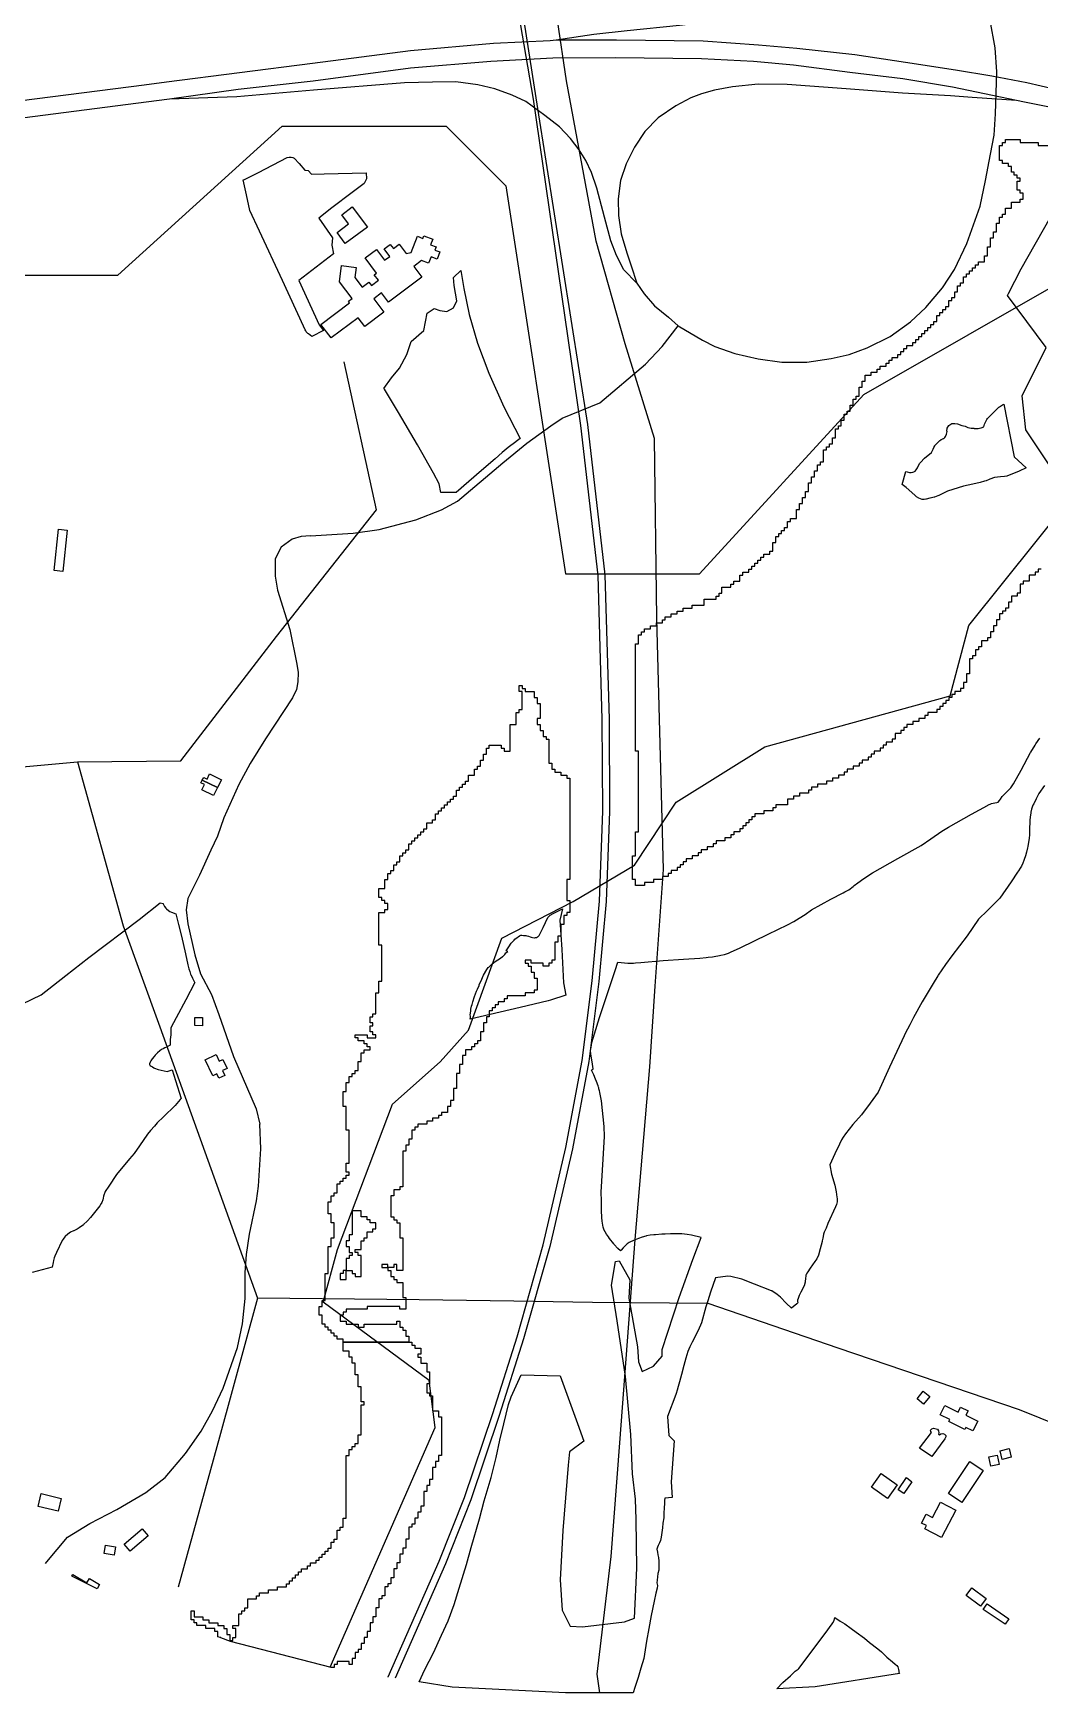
# Model space of a CAD drawing. Header units: metres. Extents: x 553506 to 563855, y 142925 to 150243.
# Drawn here: x 559018 to 559693, y 143765 to 144877 of the extents above; entities that cross this region are included whole.
import ezdxf

# ---------------------------------------------------------------- set-up
doc = ezdxf.new("R2010")
doc.units = ezdxf.units.M
for name, color, linetype in [('C-ANCIENT_WOODLAND', 94, 'Continuous'), ('C-BUILDINGS', 8, 'Continuous'), ('C-FLOOD_ZONE_3', 150, 'Continuous'), ('C-POWER_LINES', 6, 'Continuous'), ('C-RAILWAYS', 250, 'Continuous'), ('C-ROADS', 33, 'Continuous'), ('C-WATERWAYS', 5, 'Continuous'), ('E-132KV-UGC-ALT', 8, 'Continuous')]:
    doc.layers.add(name, color=color, linetype=linetype)

msp = doc.modelspace()

# ---------------------------------------------------------------- linework, layer by layer
at = {"layer": 'C-ANCIENT_WOODLAND'}
for points in [[(559219.5851, 144729.4062), (559196.197, 144711.5527), (559209.8175, 144681.7529), (559212.8833, 144678.0565), (559204.9721, 144674.051), (559202.702, 144675.7146), (559202.3063, 144676.0145), (559201.3086, 144677.0142), (559201.0035, 144677.714), (559200.6078, 144678.5138), (559199.3051, 144680.9231), (559185.3049, 144711.5144), (559170.0021, 144744.6149), (559163.505, 144758.4209), (559161.2046, 144768.818), (559159.0362, 144778.8651), (559159.803, 144779.115), (559169.3013, 144783.9136), (559188.4051, 144793.9208), (559189.9057, 144794.2207), (559191.1012, 144794.2207), (559192.2061, 144793.8208), (559193.1048, 144793.4209), (559196.4028, 144789.822), (559200.3027, 144785.4232), (559202.6031, 144785.1233), (559204.7056, 144782.814), (559213.3546, 144783.0039), (559222.6056, 144783.2138), (559241.4825, 144783.5517), (559241.7235, 144779.5747), (559240.1167, 144776.5396), (559232.0826, 144770.4694), (559218.3354, 144760.1143), (559209.7657, 144753.33), (559218.871, 144740.1183), (559218.3354, 144735.1194), (559219.5851, 144729.4062)], [(559341.6973, 144603.3453), (559336.6925, 144599.5464), (559332.5947, 144596.2474), (559327.895, 144592.0486), (559318.7925, 144584.0508), (559301.8736, 144569.3351), (559291.5178, 144569.465), (559290.4047, 144575.3133), (559286.5048, 144582.4213), (559275.9017, 144601.3159), (559263.0064, 144623.0197), (559253.607, 144638.7152), (559253.1916, 144639.0977), (559258.3273, 144646.2087), (559263.6834, 144652.8145), (559268.6824, 144661.9198), (559271.5591, 144670.5501), (559280.0827, 144678.016), (559282.3112, 144689.6729), (559286.9397, 144692.7586), (559290.7111, 144691.3872), (559295.511, 144690.7015), (559299.9681, 144693.2729), (559302.1966, 144697.9013), (559300.4823, 144708.1869), (559300.0028, 144713.5303), (559304.8971, 144718.1574), (559306.9269, 144706.2269), (559310.486, 144688.7875), (559316.1805, 144669.5685), (559323.6545, 144649.2818), (559333.6199, 144626.8597), (559344.6696, 144605.6443), (559341.9941, 144603.5453), (559341.6973, 144603.3453)], [(559684.0219, 144585.9108), (559679.2006, 144583.8209), (559670.9061, 144580.4219), (559669.4714, 144580.2519), (559666.8083, 144579.922), (559662.8012, 144579.5221), (559659.6021, 144578.3225), (559659.2063, 144578.1225), (559657.0049, 144577.2228), (559655.9083, 144576.9229), (559653.105, 144576.2231), (559648.1085, 144574.9135), (559642.0071, 144573.6138), (559631.2061, 144570.2148), (559625.3026, 144567.5156), (559624.8079, 144567.2157), (559622.4086, 144566.3159), (559622.1448, 144566.2459), (559619.6053, 144565.6161), (559619.4074, 144565.5161), (559616.802, 144564.9163), (559616.6041, 144564.9163), (559615.6065, 144564.8163), (559614.3037, 144564.8163), (559613.1082, 144565.1163), (559611.9044, 144565.6161), (559610.4038, 144566.6158), (559609.3072, 144567.7155), (559603.5027, 144572.8141), (559600.856, 144574.8735), (559603.3213, 144583.411), (559604.1046, 144583.2211), (559605.6052, 144582.9212), (559606.9079, 144582.9212), (559607.9056, 144583.1211), (559608.6064, 144583.321), (559609.5051, 144583.8209), (559610.2059, 144584.5207), (559610.7006, 144585.2205), (559611.0057, 144585.9203), (559612.5063, 144588.9194), (559613.1082, 144589.6192), (559615.8043, 144592.3185), (559620.4051, 144596.1174), (559621.5017, 144598.4167), (559622.0046, 144599.5164), (559622.6065, 144600.6161), (559622.8044, 144600.916), (559623.5052, 144601.8158), (559624.4039, 144602.7155), (559626.0035, 144604.2151), (559626.2014, 144604.315), (559627.0011, 144604.9149), (559627.4051, 144605.0148), (559627.9081, 144605.3148), (559628.4028, 144605.5147), (559628.8068, 144605.7146), (559629.3015, 144606.3145), (559629.8044, 144607.0143), (559630.0023, 144607.4142), (559630.5053, 144608.6138), (559630.7032, 144609.3136), (559630.901, 144610.3233), (559630.8021, 144610.5233), (559630.901, 144612.5227), (559632.1048, 144614.3222), (559634.0012, 144615.6218), (559636.1037, 144615.6218), (559637.8022, 144615.5218), (559640.9023, 144614.3222), (559643.0048, 144613.9223), (559644.9012, 144613.0225), (559647.0036, 144612.6227), (559648.8011, 144612.4227), (559649.1061, 144612.3227), (559650.9036, 144612.2228), (559651.8023, 144612.2228), (559652.701, 144612.4227), (559653.6079, 144612.7226), (559653.8058, 144612.8226), (559655.6032, 144613.5224), (559656.1062, 144615.1219), (559657.1038, 144617.4213), (559657.6068, 144618.321), (559658.1015, 144619.1208), (559659.1074, 144620.2205), (559660.0061, 144620.9203), (559663.8071, 144624.9191), (559665.7034, 144626.6187), (559666.0085, 144626.8186), (559667.4019, 144627.7183), (559668.0038, 144628.1182), (559668.9273, 144628.6981), (559675.8323, 144593.2895), (559684.0219, 144585.9108)], [(559335.32, 144262.2299), (559337, 144264.9999), (559338.6, 144267.2999), (559339.0999, 144267.7999), (559340.6, 144269.3999), (559341.0999, 144269.9999), (559342.6, 144271.0999), (559343.2999, 144271.5999), (559344.2, 144272.2999), (559345.0999, 144272.6999), (559345.6999, 144272.7999), (559346.8999, 144272.5999), (559347.0999, 144272.5999), (559348.4, 144272.4999), (559349.0999, 144272.2999), (559350.2, 144271.9999), (559351.2999, 144271.5999), (559352, 144271.3999), (559353, 144271.0999), (559354, 144270.9999), (559354.2, 144270.9999), (559355, 144271.0999), (559355.6, 144271.2999), (559356.2999, 144271.5999), (559356.6999, 144271.7999), (559357.4, 144272.5999), (559357.8999, 144273.4999), (559360, 144277.9999), (559363.2999, 144284.6999), (559364.8099, 144286.2299), (559366.7699, 144287.3399), (559372.67, 144290.2399), (559373.04, 144290.4099), (559371.27, 144282.8399), (559372.67, 144263.1399), (559373.67, 144240.8399), (559375.39, 144232.4499), (559365.0099, 144229.1299), (559363.4899, 144228.7299), (559344.6, 144224.1999), (559311.2, 144216.3999), (559311.2999, 144217.4999), (559311.2999, 144218.4999), (559311.2, 144219.2999), (559311.4999, 144221.8999), (559311.6999, 144223.1999), (559312.0999, 144225.0999), (559312.4, 144226.2999), (559312.8999, 144227.9999), (559314.0999, 144231.5999), (559315.4, 144235.2999), (559316, 144236.4999), (559317.0999, 144238.9999), (559317.2999, 144239.6999), (559318.2, 144241.7999), (559320.0999, 144245.8999), (559322.2999, 144249.6999), (559323.2999, 144251.0999), (559323.6, 144251.3999), (559324.4999, 144252.1999), (559326, 144253.5999), (559327.8999, 144255.1999), (559331.6, 144257.3999), (559332.8999, 144258.3999), (559333.2999, 144258.6999), (559334.2999, 144259.6999), (559335.03, 144260.8699), (559335.6599, 144261.2799), (559336.2999, 144261.6999), (559335.32, 144262.2299)], [(559520.7999, 143771.8996), (559525.9004, 143776.4001), (559529.0994, 143779.6001), (559530.9999, 143780.8002), (559531.5703, 143781.2999), (559549.1001, 143804.7598), (559553.8863, 143811.1608), (559554.4096, 143811.8602), (559555.2103, 143813.3604), (559555.7101, 143815.5097), (559559.1999, 143813.1003), (559562.2995, 143811.1997), (559566.4999, 143808.1994), (559570, 143805.5995), (559575.6002, 143801.7001), (559578.8996, 143798.8001), (559584.4998, 143794.4), (559586.9001, 143792.4001), (559588.0275, 143791.2727), (559590.4994, 143788.7997), (559594.3999, 143785.7994), (559596.1775, 143784.1497), (559597.1995, 143783.1995), (559597.8999, 143782.3997), (559598.3003, 143780.5995), (559598.4743, 143779.553), (559598.6003, 143778.8004), (559598.9345, 143777.8532), (559542.5657, 143769.0217), (559516.8212, 143767.6869), (559520.7999, 143771.8996)]]:
    msp.add_lwpolyline(points, close=True, dxfattribs=at)
for points in [[(559696.1998, 144373.1003), (559692.3997, 144367.6997), (559690.5995, 144364.1003), (559689, 144360.8), (559688.5003, 144359.8999), (559687.9996, 144358.5001), (559687.6002, 144357.2999), (559687.0995, 144355.1997), (559687.0002, 144354.5003), (559686.7001, 144352.1001), (559686.4001, 144349.5001), (559686.2004, 144343.1001), (559686.2004, 144339.9001), (559685.9997, 144337.7999), (559685.0996, 144332.1997), (559684.8999, 144331.2002), (559684.1995, 144328.3003), (559683.5001, 144326.0004), (559682.4997, 144323.3994), (559682.3, 144322.8997), (559681.5996, 144321.0002), (559680.7999, 144319.0996), (559679.8998, 144317.5995), (559678.9003, 144315.8996), (559678.1999, 144314.9995), (559673.7998, 144308.5995), (559666.1999, 144297.6), (559658, 144289.1999), (559652, 144283.3999), (559644.2999, 144272.2999), (559634.2, 144258.8999), (559629.8, 144252.9999), (559625, 144245.9999), (559624.6999, 144245.5999), (559621.4999, 144240.3999), (559614.0999, 144227.9999), (559608.4, 144217.4999), (559605.8999, 144212.5999), (559602.8999, 144206.8999), (559602.0999, 144205.2999), (559592.2, 144184.2999), (559584.6, 144167.4999), (559579.2999, 144160.1999), (559573.4999, 144152.3999), (559567.6999, 144145.7999), (559562.6999, 144139.4999), (559561.2, 144137.2999), (559560.2, 144135.6999), (559558.6999, 144132.6999), (559555.6999, 144126.0999), (559552.4, 144118.7999), (559553.4999, 144112.4999), (559555.6999, 144105.2999), (559556.6, 144100.7999), (559557, 144097.1999), (559557.2, 144096.1999), (559557.2999, 144095.2999), (559557.2999, 144093.9999), (559556.6999, 144092.1999), (559556.0999, 144090.5999), (559550.8999, 144079.4999), (559549.8, 144076.4999), (559549.4, 144075.5999), (559548.4999, 144073.6999), (559548.0999, 144072.2999), (559547.8, 144070.6999), (559547.4999, 144069.5999), (559547.2, 144067.7999), (559547.2, 144067.4999), (559545.8999, 144062.4999), (559544.6999, 144058.2999), (559543.4999, 144055.8999), (559542.2999, 144054.0999), (559539.0999, 144049.4999), (559537.6, 144047.1999), (559536.8999, 144046.2999), (559536.4, 144045.1999), (559536.2999, 144044.8999), (559536.0999, 144043.9999), (559536, 144043.0999), (559535.8999, 144042.9999), (559535.6999, 144040.0999), (559535, 144037.7999), (559532.8199, 144033.4599), (559531.8199, 144031.2599), (559531.0199, 144029.2599), (559530.72, 144028.0599), (559530.72, 144027.1599), (559530.92, 144026.4599), (559530.1201, 144025.5897), (559526.5199, 144022.7602), (559523.0199, 144026.1599), (559519.3202, 144030.0603), (559517.0203, 144031.8605), (559513.4199, 144034.36), (559513.2202, 144034.4594), (559501.82, 144038.8595), (559493.3198, 144042.1599), (559485.82, 144044.0604), (559484.0198, 144044.1597), (559475.7398, 144043.0999), (559472.1998, 144033.3995), (559470.4999, 144027.8003), (559469.1995, 144023.7002), (559466.2995, 144012.9001), (559464.0999, 144007.8999), (559459.8995, 143999.9997), (559458.4004, 143996.9001), (559457.0999, 143993.7994), (559455.7001, 143989.2999), (559454.4999, 143984.4001), (559452.8994, 143978.3995), (559451.4003, 143973.4996), (559450.1725, 143968.781), (559450.0998, 143968.4994), (559449.1004, 143964.9994), (559443.3923, 143950.2388), (559444.2999, 143937.3999), (559447.8999, 143933.8999), (559445.824, 143906.4688), (559446.7001, 143895.8999), (559441.5996, 143895.4995), (559441.4009, 143893.8068), (559441.3999, 143893.7997), (559441.3999, 143891.9995), (559441.2996, 143888.7001), (559440.9995, 143885.5995), (559440.9002, 143882.3001), (559440.3995, 143878.8001), (559440.0994, 143875.4998), (559439.2004, 143869.2994), (559438.8, 143867.0999), (559438.0996, 143865.4), (559437.1995, 143863.7002), (559436.6998, 143862.5001), (559436.3997, 143861.1996), (559436.6998, 143859.3001), (559436.8994, 143857.3995), (559437.4002, 143855.6004), (559437.7002, 143853.2001), (559437.7002, 143850.3001), (559437.5999, 143847.2998), (559436.9998, 143844.8996), (559436.5001, 143840.4994), (559436.3997, 143838.5999), (559436.8001, 143836.9994), (559436.5001, 143835.2002), (559435.7003, 143831.7995), (559434.5002, 143826.4), (559432.5997, 143816.9003), (559430.8998, 143808.1994), (559429.3997, 143799.4995), (559427.5001, 143787.8996), (559425.5003, 143781.6), (559423.7001, 143775.3003), (559421.5999, 143768.6003), (559420.4927, 143765), (559375, 143765), (559299.1577, 143768.8446), (559276.9607, 143772.2435), (559280.7804, 143780.5504), (559280.7804, 143780.5504), (559286.4902, 143791.7796), (559292.0004, 143803.6999), (559296.3001, 143813.2999), (559300.4002, 143824.1001), (559303.8194, 143835.0927), (559308.8001, 143851.0999), (559311.8998, 143862.3997), (559317.3997, 143881.5004), (559320.5997, 143893.6), (559325.2998, 143909.4003), (559328.4998, 143922.5997), (559331.0004, 143934.4002), (559333.6997, 143945.2004), (559336.8895, 143958.1202), (559338.5596, 143963.4296), (559345.2699, 143978.0298), (559371.4151, 143977.4735), (559383.0871, 143945.3755), (559387.464, 143933.7035), (559377.7374, 143926.4085), (559376.7648, 143917.6545), (559373.3604, 143873.8846), (559371.4151, 143840.814), (559372.8741, 143820.388), (559378.2237, 143809.6887), (559386.4914, 143809.2023), (559414.6987, 143812.6067), (559421.2999, 143815.0999), (559423, 143848.5999), (559422.48, 143881.1796), (559421.9936, 143894.7969), (559420.0484, 143911.8185), (559418.8999, 143938.1999), (559415.2999, 143976.9999), (559409.6999, 144014.2999), (559406, 144038.2999), (559408.6999, 144054.0999), (559411, 144054.3999), (559418.103, 144041.6693), (559417.6167, 144029.511), (559423.4527, 143996.9267), (559423.939, 143986.7138), (559426.3707, 143980.3914), (559434.152, 143983.7958), (559439.9879, 143990.6044), (559439.9879, 143994.9814), (559451.1736, 144029.9974), (559460.4139, 144055.2866), (559465.9997, 144070.0998), (559459.4999, 144071.5999), (559456.6, 144072.0999), (559453, 144072.4999), (559450.4999, 144072.6999), (559447.2999, 144072.6999), (559445.4999, 144072.5999), (559441.8, 144072.3999), (559439.6, 144072.2999), (559435.4999, 144071.9999), (559434.2999, 144071.8999), (559431.8999, 144071.5999), (559429.4, 144071.1999), (559428.8999, 144071.0999), (559426.4, 144070.2999), (559424, 144069.4999), (559421.6999, 144068.5999), (559418.6, 144067.1999), (559417.6999, 144066.6999), (559416.4999, 144065.8999), (559415.8, 144065.2999), (559414.6, 144064.0999), (559413.8, 144063.0999), (559412.4, 144061.6999), (559411.96, 144061.1099), (559410.17, 144062.7399), (559407.8, 144065.3999), (559407.4199, 144065.9099), (559404.57, 144069.5399), (559403.8599, 144070.5399), (559402.57, 144072.3399), (559401.57, 144073.8399), (559400.8699, 144075.4399), (559400.77, 144075.7399), (559400.37, 144077.0399), (559400.0699, 144078.4399), (559399.6699, 144081.1399), (559399.4699, 144083.5399), (559399.17, 144088.1399), (559399.17, 144094.7399), (559399.0699, 144100.5399), (559400.37, 144122.6399), (559401.17, 144137.7399), (559401.0699, 144144.5399), (559399.2699, 144161.7399), (559398.17, 144167.2399), (559398.0699, 144167.5399), (559397.8201, 144168.4839), (559397.4744, 144169.7881), (559397.3108, 144170.4077), (559397.17, 144170.9399), (559396.8699, 144171.8399), (559395.77, 144174.7399), (559395.17, 144176.3399), (559394.0699, 144179.1399), (559392.77, 144181.8399), (559392.6, 144182.2599), (559393.6699, 144183.1399), (559392.8699, 144187.8399), (559392.0699, 144192.9399), (559391.97, 144193.5399), (559391.8699, 144195.3399), (559391.8699, 144195.5399), (559392.17, 144197.6399), (559392.77, 144200.8399), (559394.57, 144206.7399), (559397.77, 144217.5399), (559408.2699, 144249.0399), (559410.1899, 144254.7199), (559416.8999, 144254.0999), (559420.6, 144254.0999), (559422.0502, 144254.1901), (559425.5003, 144254.4002), (559440.4998, 144255.6997), (559454.0996, 144256.7001), (559465.1997, 144257.3002), (559469.2998, 144257.6996), (559470.6996, 144257.9003), (559473.6999, 144258.2003), (559474.7004, 144258.4), (559478.4001, 144259.1997), (559479.3002, 144259.3994), (559481.6001, 144259.9001), (559483.7997, 144260.5002), (559484.3997, 144260.6999), (559486.0996, 144261.4996), (559487.7001, 144262.3004), (559492.1995, 144264.1999), (559511.0002, 144273.3995), (559523.8995, 144279.5999), (559528.2003, 144282.0001), (559531.7997, 144284.1997), (559535.7001, 144286.7003), (559539.9999, 144289.6996), (559552.9002, 144296.9003), (559561.1997, 144301.2001), (559562.2995, 144301.6998), (559564.9998, 144303.2), (559567.8998, 144305.3002), (559568.6995, 144305.9996), (559571.0998, 144307.9001), (559575.0995, 144310.6998), (559580.9998, 144314.6002), (559597.8999, 144324.0998), (559613.5999, 144332.7997), (559620.1002, 144337.3002), (559627.4996, 144342.3997), (559631.8004, 144345.1), (559647.2997, 144353.7999), (559657.9001, 144359.5999), (559658.2995, 144359.7995), (559660.8001, 144360.9003), (559662.9997, 144361.5004), (559664.1998, 144361.6704), (559665.0999, 144361.7994), (559666.1003, 144363.0999), (559666.7004, 144364), (559667.8995, 144365.5995), (559668.4996, 144366.2999), (559669.6997, 144367.3997), (559672.8004, 144370.5003), (559673.6001, 144371.6001), (559675.4003, 144374.0997), (559680.6002, 144383.3003), (559686.8998, 144395.0999), (559687.0002, 144395.2996), (559689.9001, 144400.1001), (559690.5002, 144401.0002), (559693.1995, 144404.6999)], [(559011.0044, 144226.7231), (559023.6028, 144232.8214), (559040.0022, 144245.7177), (559055.5029, 144257.7142), (559089.3077, 144283.2169), (559103.4068, 144294.4137), (559105.3031, 144293.9139), (559105.4021, 144293.7139), (559106.0039, 144292.4143), (559106.2018, 144292.0144), (559107.0016, 144290.9147), (559107.6035, 144290.3149), (559108.8073, 144289.3152), (559109.8049, 144288.7154), (559111.0005, 144288.1155), (559113.7048, 144286.9859), (559115.5023, 144279.9179), (559117.5058, 144272.1201), (559120.2019, 144260.3135), (559121.8015, 144252.8156), (559122.6013, 144250.1164), (559123.1042, 144248.3169), (559123.7061, 144246.6174), (559123.805, 144246.2175), (559124.7037, 144244.518), (559125.0006, 144244.0181), (559126.4022, 144241.3189), (559126.5919, 144241.009), (559120.507, 144229.5223), (559114.1171, 144217.2958), (559110.3738, 144210.7377), (559110.5717, 144206.029), (559110.1182, 144202.73), (559110.1182, 144199.131), (559107.5128, 144197.7314), (559106.4162, 144197.2315), (559105.2124, 144196.6317), (559104.1158, 144196.0319), (559103.011, 144195.1321), (559101.5104, 144193.8325), (559100.018, 144192.3329), (559099.2183, 144191.3332), (559098.0145, 144189.9236), (559097.0168, 144188.4241), (559096.8107, 144188.0242), (559096.5139, 144187.6243), (559096.1181, 144186.6246), (559096.1181, 144186.0247), (559096.4149, 144185.6249), (559096.7118, 144185.3249), (559097.2147, 144184.9251), (559098.2124, 144184.4252), (559099.1111, 144183.9253), (559099.614, 144183.7254), (559102.0133, 144182.7257), (559108.0157, 144181.3261), (559111.3632, 144182.4058), (559111.3632, 144182.4058), (559113.6141, 144175.4278), (559117.2832, 144163.2313), (559116.7473, 144162.5115), (559113.3256, 144158.6426), (559105.6082, 144151.0148), (559101.2053, 144146.9159), (559099.4079, 144144.7166), (559096.8025, 144141.8174), (559094.7082, 144139.3181), (559089.4066, 144131.5203), (559085.8035, 144126.5218), (559082.8023, 144122.8228), (559074.1038, 144112.4158), (559068.9012, 144104.618), (559066.4029, 144100.9191), (559065.4053, 144097.92), (559065.0013, 144096.4204), (559064.8034, 144095.4207), (559064.2015, 144093.5212), (559063.8057, 144092.8214), (559062.907, 144091.3218), (559062.0083, 144090.2222), (559056.7067, 144083.5141), (559054.6042, 144081.2147), (559054.2085, 144080.8149), (559052.2049, 144079.0154), (559051.8009, 144078.7155), (559049.0058, 144076.716), (559047.6042, 144075.8163), (559045.4027, 144074.6166), (559045.2049, 144074.5167), (559043.2013, 144073.6169), (559041.5028, 144072.3173), (559039.7054, 144070.9177), (559039.4086, 144070.5178), (559038.2048, 144069.1182), (559037.504, 144068.0185), (559033.8019, 144060.1208), (559032.7054, 144057.6215), (559032.3013, 144056.5218), (559031.8066, 144054.7223), (559031.5016, 144053.4227), (559031.0069, 144050.3136), (559017.4025, 144046.6146)]]:
    msp.add_lwpolyline(points, dxfattribs=at)
at = {"layer": 'C-BUILDINGS'}
for points in [[(559225.0614, 144755.5888), (559232.1258, 144760.816), (559242.2215, 144747.2275), (559227.3742, 144736.25), (559221.8774, 144743.648), (559229.6603, 144749.3983), (559225.0614, 144755.5888)], [(559229.4858, 144697.6614), (559231.9536, 144699.5186), (559223.5791, 144710.6117), (559224.9903, 144721.5181), (559234.76, 144720.2625), (559233.8956, 144713.6135), (559238.7558, 144707.1195), (559243.1525, 144710.3943), (559244.8896, 144708.0663), (559249.6488, 144711.6084), (559246.8829, 144715.3068), (559248.3053, 144716.3637), (559240.6572, 144726.5889), (559248.2541, 144732.2444), (559253.6542, 144725.0326), (559257.1962, 144727.6688), (559253.4745, 144732.6398), (559257.543, 144735.6708), (559259.6446, 144732.8644), (559263.5422, 144735.7676), (559268.1691, 144729.578), (559271.676, 144730.1875), (559275.8077, 144741.1114), (559279.5167, 144739.7127), (559280.1374, 144741.3569), (559286.0405, 144739.1357), (559284.6309, 144735.4081), (559288.3256, 144734.02), (559287.5308, 144731.903), (559290.7796, 144730.6792), (559288.9366, 144725.814), (559284.9233, 144727.3257), (559283.3196, 144723.0912), (559278.5562, 144724.8802), (559273.3674, 144720.9799), (559278.7728, 144713.8239), (559256.3693, 144697.0027), (559251.7294, 144703.1585), (559246.4997, 144699.2235), (559253.2255, 144690.3165), (559240.4344, 144680.7048), (559236.0135, 144686.5668), (559217.9307, 144672.9849), (559211.0442, 144682.1096), (559230.3029, 144696.5738), (559229.4858, 144697.6614)], [(559038.0803, 144516.4758), (559032.2339, 144517.0851), (559035.1275, 144544.7655), (559040.9738, 144544.1561), (559038.0803, 144516.4758)], [(559134.7449, 144377.3611), (559136.4774, 144380.8316), (559144.3356, 144376.9345), (559141.659, 144371.6429), (559131.5763, 144376.662), (559132.4781, 144378.493), (559134.7449, 144377.3611)], [(559139.0237, 144366.3748), (559131.236, 144370.2518), (559132.9553, 144373.6996), (559130.6675, 144374.8309), (559131.5763, 144376.662), (559141.659, 144371.6429), (559139.0237, 144366.3748)], [(559126.4408, 144217.5247), (559131.7506, 144217.5332), (559131.7578, 144212.1021), (559126.4476, 144212.1047), (559126.4408, 144217.5247)], [(559145.2744, 144189.504), (559148.1483, 144183.4492), (559145.066, 144181.996), (559146.593, 144178.7711), (559142.7311, 144176.9598), (559141.3689, 144179.8337), (559138.6242, 144178.5467), (559133.5644, 144189.2195), (559140.9494, 144192.7091), (559142.9781, 144188.4201), (559145.2744, 144189.504)], [(559615.176, 143958.4214), (559610.7896, 143962.0137), (559614.983, 143967.1189), (559619.3765, 143963.5268), (559615.176, 143958.4214)], [(559639.8868, 143956.4393), (559644.9594, 143953.959), (559643.5246, 143951.043), (559651.4958, 143947.1501), (559648.2842, 143940.6174), (559643.5882, 143942.909), (559642.8908, 143941.485), (559632.0635, 143946.7806), (559632.728, 143948.1368), (559626.3482, 143951.2555), (559629.4084, 143957.483), (559638.2677, 143953.1503), (559639.8868, 143956.4393)], [(559620.0163, 143940.2073), (559619.9037, 143940.905), (559620.7104, 143941.9651), (559621.8716, 143942.4241), (559624.3779, 143941.7005), (559625.2599, 143940.5593), (559625.351, 143939.2043), (559625.1885, 143938.3534), (559625.9033, 143937.8636), (559626.7315, 143938.4569), (559628.131, 143938.6784), (559629.2691, 143938.3019), (559630.0013, 143937.4788), (559630.1226, 143936.5031), (559629.4616, 143935.2583), (559620.6294, 143923.3869), (559612.4391, 143928.9313), (559620.4142, 143939.563), (559620.0163, 143940.2073)], [(559665.7701, 143918.0435), (559660.2208, 143916.9474), (559658.9933, 143923.1309), (559664.5426, 143924.227), (559665.7701, 143918.0435)], [(559673.9711, 143922.9727), (559667.9051, 143921.3931), (559666.3961, 143927.1783), (559672.4621, 143928.7579), (559673.9711, 143922.9727)], [(559640.7696, 143892.6147), (559631.8762, 143898.4934), (559646.1345, 143919.9381), (559655.0209, 143914.0592), (559640.7696, 143892.6147)], [(559591.0195, 143895.1997), (559580.1729, 143902.9211), (559586.6844, 143912.016), (559597.5241, 143904.2943), (559591.0195, 143895.1997)], [(559601.8874, 143898.5198), (559598.1519, 143900.9749), (559603.6188, 143909.2359), (559607.2779, 143906.311), (559601.8874, 143898.5198)], [(559034.8709, 143886.6519), (559021.4345, 143889.9093), (559023.5268, 143898.4994), (559036.9558, 143895.253), (559034.8709, 143886.6519)], [(559627.1203, 143869.1299), (559615.9407, 143874.9488), (559617.0372, 143877.0419), (559613.8085, 143878.7225), (559616.8997, 143884.6282), (559621.1379, 143882.4336), (559626.5406, 143892.7629), (559636.7033, 143887.4689), (559627.1203, 143869.1299)], [(559083.1225, 143859.8858), (559079.1727, 143864.5271), (559091.2815, 143874.785), (559095.231, 143870.1547), (559083.1225, 143859.8858)], [(559072.4377, 143857.1957), (559065.699, 143858.3563), (559066.68, 143863.9626), (559073.4188, 143862.8021), (559072.4377, 143857.1957)], [(559044.77, 143844.3866), (559054.2305, 143838.7025), (559055.9878, 143841.6061), (559062.6752, 143837.5836), (559060.9607, 143834.7477), (559043.9766, 143843.0745), (559044.77, 143844.3866)], [(559653.3019, 143823.1638), (559643.6763, 143830.3109), (559647.4784, 143835.4039), (559657.0973, 143828.2456), (559653.3019, 143823.1638)], [(559669.8642, 143810.9677), (559655.1932, 143820.8407), (559657.6953, 143824.5356), (559672.3663, 143814.6626), (559669.8642, 143810.9677)]]:
    msp.add_lwpolyline(points, close=True, dxfattribs=at)
at = {"layer": 'C-FLOOD_ZONE_3'}
msp.add_lwpolyline([(559694, 144518), (559692, 144518), (559692, 144516), (559690, 144516), (559690, 144514), (559686, 144514), (559686, 144510), (559682, 144510), (559682, 144508), (559680, 144508), (559680, 144502), (559678, 144502), (559678, 144500), (559674, 144500), (559674, 144496), (559672, 144496), (559672, 144492), (559670, 144492), (559670, 144490), (559668, 144490), (559668, 144488), (559666, 144488), (559666, 144484), (559664, 144484), (559664, 144480), (559662, 144480), (559662, 144476), (559660, 144476), (559660, 144472), (559658, 144472), (559658, 144470), (559654, 144470), (559654, 144466), (559652, 144466), (559652, 144464), (559650, 144464), (559650, 144460), (559648, 144460), (559648, 144458), (559646, 144458), (559646, 144448), (559644, 144448), (559644, 144442), (559642, 144442), (559642, 144438), (559640, 144438), (559640, 144436), (559636, 144436), (559636, 144434), (559634, 144434), (559634, 144432), (559632, 144432), (559632, 144430), (559630, 144430), (559630, 144428), (559628, 144428), (559628, 144426), (559626, 144426), (559626, 144424), (559624, 144424), (559624, 144422), (559618, 144422), (559618, 144420), (559616, 144420), (559616, 144418), (559612, 144418), (559612, 144416), (559608, 144416), (559608, 144414), (559604, 144414), (559604, 144412), (559602, 144412), (559602, 144410), (559600, 144410), (559600, 144408), (559596, 144408), (559596, 144404), (559594, 144404), (559594, 144402), (559590, 144402), (559590, 144400), (559588, 144400), (559588, 144398), (559586, 144398), (559586, 144396), (559582, 144396), (559582, 144394), (559580, 144394), (559580, 144392), (559578, 144392), (559578, 144390), (559574, 144390), (559574, 144388), (559572, 144388), (559572, 144386), (559568, 144386), (559568, 144384), (559564, 144384), (559564, 144382), (559562, 144382), (559562, 144380), (559558, 144380), (559558, 144378), (559554, 144378), (559554, 144376), (559550, 144376), (559550, 144374), (559544, 144374), (559544, 144372), (559540, 144372), (559540, 144370), (559538, 144370), (559538, 144368), (559532, 144368), (559532, 144366), (559528, 144366), (559528, 144364), (559524, 144364), (559524, 144360), (559516, 144360), (559516, 144358), (559514, 144358), (559514, 144356), (559508, 144356), (559508, 144354), (559502, 144354), (559502, 144352), (559500, 144352), (559500, 144350), (559498, 144350), (559498, 144348), (559496, 144348), (559496, 144346), (559494, 144346), (559494, 144344), (559492, 144344), (559492, 144342), (559488, 144342), (559488, 144340), (559486, 144340), (559486, 144338), (559482, 144338), (559482, 144336), (559476, 144336), (559476, 144334), (559474, 144334), (559474, 144332), (559470, 144332), (559470, 144330), (559466, 144330), (559466, 144328), (559464, 144328), (559464, 144326), (559460, 144326), (559460, 144324), (559456, 144324), (559456, 144322), (559454, 144322), (559454, 144320), (559452, 144320), (559452, 144318), (559450, 144318), (559450, 144316), (559446, 144316), (559446, 144314), (559444, 144314), (559444, 144312), (559440, 144312), (559440, 144310), (559434, 144310), (559434, 144308), (559428, 144308), (559428, 144306), (559422, 144306), (559422, 144310), (559420, 144310), (559420, 144326), (559422, 144326), (559422, 144338), (559422, 144342), (559424, 144342), (559424, 144396), (559422, 144396), (559422, 144398), (559422, 144468), (559424, 144468), (559424, 144474), (559426, 144474), (559426, 144476), (559428, 144476), (559428, 144478), (559432, 144478), (559432, 144480), (559436, 144480), (559436, 144482), (559440, 144482), (559440, 144484), (559442, 144484), (559442, 144486), (559446, 144486), (559446, 144488), (559450, 144488), (559450, 144490), (559454, 144490), (559454, 144492), (559460, 144492), (559460, 144494), (559468, 144494), (559468, 144498), (559476, 144498), (559476, 144500), (559478, 144500), (559478, 144502), (559480, 144502), (559480, 144506), (559486, 144506), (559486, 144508), (559488, 144508), (559488, 144510), (559492, 144510), (559492, 144514), (559494, 144514), (559494, 144516), (559498, 144516), (559498, 144518), (559500, 144518), (559500, 144520), (559502, 144520), (559502, 144522), (559504, 144522), (559504, 144524), (559506, 144524), (559506, 144526), (559508, 144526), (559508, 144528), (559512, 144528), (559512, 144530), (559514, 144530), (559514, 144536), (559516, 144536), (559516, 144540), (559518, 144540), (559518, 144542), (559520, 144542), (559520, 144544), (559522, 144544), (559522, 144546), (559524, 144546), (559524, 144550), (559526, 144550), (559526, 144552), (559530, 144552), (559530, 144558), (559532, 144558), (559532, 144562), (559534, 144562), (559534, 144566), (559536, 144566), (559536, 144570), (559538, 144570), (559538, 144576), (559540, 144576), (559540, 144580), (559542, 144580), (559542, 144584), (559544, 144584), (559544, 144588), (559546, 144588), (559546, 144590), (559548, 144590), (559548, 144598), (559550, 144598), (559550, 144600), (559552, 144600), (559552, 144602), (559554, 144602), (559554, 144606), (559556, 144606), (559556, 144612), (559558, 144612), (559558, 144614), (559560, 144614), (559560, 144618), (559562, 144618), (559562, 144622), (559564, 144622), (559564, 144624), (559566, 144624), (559566, 144628), (559568, 144628), (559568, 144632), (559570, 144632), (559570, 144634), (559572, 144634), (559572, 144640), (559574, 144640), (559574, 144644), (559576, 144644), (559576, 144648), (559580, 144648), (559580, 144650), (559584, 144650), (559584, 144652), (559586, 144652), (559586, 144654), (559590, 144654), (559590, 144656), (559592, 144656), (559592, 144658), (559594, 144658), (559594, 144660), (559598, 144660), (559598, 144662), (559600, 144662), (559600, 144664), (559602, 144664), (559602, 144666), (559604, 144666), (559604, 144668), (559608, 144668), (559608, 144670), (559610, 144670), (559610, 144672), (559612, 144672), (559612, 144674), (559614, 144674), (559614, 144676), (559616, 144676), (559616, 144678), (559618, 144678), (559618, 144680), (559620, 144680), (559620, 144682), (559622, 144682), (559622, 144684), (559624, 144684), (559624, 144688), (559626, 144688), (559626, 144690), (559628, 144690), (559628, 144692), (559630, 144692), (559630, 144694), (559632, 144694), (559632, 144698), (559634, 144698), (559634, 144700), (559636, 144700), (559636, 144704), (559638, 144704), (559638, 144708), (559640, 144708), (559640, 144710), (559642, 144710), (559642, 144714), (559644, 144714), (559644, 144716), (559646, 144716), (559646, 144718), (559648, 144718), (559648, 144720), (559650, 144720), (559650, 144722), (559652, 144722), (559652, 144724), (559656, 144724), (559656, 144728), (559658, 144728), (559658, 144734), (559660, 144734), (559660, 144740), (559662, 144740), (559662, 144744), (559664, 144744), (559664, 144750), (559666, 144750), (559666, 144754), (559668, 144754), (559668, 144756), (559670, 144756), (559670, 144760), (559674, 144760), (559674, 144764), (559680, 144764), (559680, 144766), (559682, 144766), (559682, 144770), (559680, 144770), (559680, 144772), (559678, 144772), (559678, 144778), (559680, 144778), (559680, 144780), (559678, 144780), (559678, 144782), (559676, 144782), (559676, 144784), (559674, 144784), (559674, 144788), (559672, 144788), (559672, 144790), (559668, 144790), (559668, 144792), (559666, 144792), (559666, 144802), (559668, 144802), (559668, 144804), (559670, 144804), (559670, 144806), (559680, 144806), (559680, 144804), (559692, 144804), (559692, 144802), (559702, 144802)], dxfattribs=at)
for points in [[(559218, 144070), (559220, 144070), (559220, 144080), (559218, 144080), (559218, 144086), (559216, 144086), (559216, 144094), (559218, 144094), (559218, 144098), (559220, 144098), (559220, 144100), (559222, 144100), (559222, 144106), (559224, 144106), (559224, 144108), (559226, 144108), (559226, 144110), (559228, 144110), (559228, 144112), (559230, 144112), (559230, 144114), (559228, 144114), (559228, 144120), (559230, 144120), (559230, 144142), (559228, 144142), (559228, 144158), (559226, 144158), (559226, 144168), (559228, 144168), (559228, 144174), (559230, 144174), (559230, 144178), (559232, 144178), (559232, 144180), (559234, 144180), (559234, 144182), (559236, 144182), (559236, 144188), (559238, 144188), (559238, 144194), (559240, 144194), (559240, 144196), (559244, 144196), (559244, 144198), (559242, 144198), (559242, 144200), (559240, 144200), (559240, 144202), (559236, 144202), (559236, 144204), (559234, 144204), (559234, 144206), (559242, 144206), (559242, 144204), (559248, 144204), (559248, 144206), (559246, 144206), (559246, 144208), (559244, 144208), (559244, 144212), (559246, 144212), (559246, 144214), (559244, 144214), (559244, 144218), (559246, 144218), (559246, 144220), (559248, 144220), (559248, 144234), (559250, 144234), (559250, 144242), (559252, 144242), (559252, 144266), (559250, 144266), (559250, 144288), (559254, 144288), (559254, 144290), (559256, 144290), (559256, 144294), (559254, 144294), (559254, 144296), (559252, 144296), (559252, 144298), (559250, 144298), (559250, 144304), (559254, 144304), (559254, 144310), (559256, 144310), (559256, 144314), (559258, 144314), (559258, 144316), (559260, 144316), (559260, 144320), (559262, 144320), (559262, 144322), (559264, 144322), (559264, 144326), (559266, 144326), (559266, 144328), (559268, 144328), (559268, 144330), (559270, 144330), (559270, 144334), (559272, 144334), (559272, 144336), (559274, 144336), (559274, 144338), (559276, 144338), (559276, 144340), (559278, 144340), (559278, 144342), (559280, 144342), (559280, 144344), (559282, 144344), (559282, 144348), (559286, 144348), (559286, 144350), (559288, 144350), (559288, 144354), (559290, 144354), (559290, 144356), (559292, 144356), (559292, 144358), (559294, 144358), (559294, 144360), (559296, 144360), (559296, 144362), (559298, 144362), (559298, 144364), (559300, 144364), (559300, 144366), (559302, 144366), (559302, 144370), (559304, 144370), (559304, 144372), (559306, 144372), (559306, 144374), (559308, 144374), (559308, 144376), (559310, 144376), (559310, 144380), (559314, 144380), (559314, 144384), (559316, 144384), (559316, 144386), (559318, 144386), (559318, 144390), (559320, 144390), (559320, 144394), (559322, 144394), (559322, 144398), (559324, 144398), (559324, 144400), (559332, 144400), (559332, 144398), (559334, 144398), (559334, 144396), (559338, 144396), (559338, 144414), (559342, 144414), (559342, 144422), (559344, 144422), (559344, 144424), (559346, 144424), (559346, 144436), (559344, 144436), (559344, 144440), (559346, 144440), (559346, 144438), (559348, 144438), (559348, 144436), (559354, 144436), (559354, 144432), (559356, 144432), (559356, 144428), (559358, 144428), (559358, 144418), (559356, 144418), (559356, 144414), (559358, 144414), (559358, 144410), (559360, 144410), (559360, 144406), (559362, 144406), (559362, 144404), (559364, 144404), (559364, 144388), (559366, 144388), (559366, 144384), (559368, 144384), (559368, 144382), (559372, 144382), (559372, 144380), (559376, 144380), (559376, 144378), (559378, 144378), (559378, 144310), (559376, 144310), (559376, 144296), (559378, 144296), (559378, 144288), (559376, 144288), (559376, 144286), (559374, 144286), (559374, 144280), (559372, 144280), (559372, 144272), (559370, 144272), (559370, 144268), (559368, 144268), (559368, 144256), (559366, 144256), (559366, 144254), (559364, 144254), (559364, 144252), (559360, 144252), (559360, 144254), (559352, 144254), (559352, 144256), (559348, 144256), (559348, 144254), (559350, 144254), (559350, 144252), (559352, 144252), (559352, 144248), (559354, 144248), (559354, 144244), (559356, 144244), (559356, 144236), (559354, 144236), (559354, 144234), (559348, 144234), (559348, 144232), (559336, 144232), (559336, 144230), (559334, 144230), (559334, 144228), (559330, 144228), (559330, 144226), (559328, 144226), (559328, 144224), (559326, 144224), (559326, 144222), (559324, 144222), (559324, 144218), (559322, 144218), (559322, 144214), (559320, 144214), (559320, 144208), (559318, 144208), (559318, 144202), (559316, 144202), (559316, 144200), (559314, 144200), (559314, 144198), (559312, 144198), (559312, 144196), (559308, 144196), (559308, 144192), (559306, 144192), (559306, 144186), (559304, 144186), (559304, 144180), (559302, 144180), (559302, 144170), (559300, 144170), (559300, 144162), (559298, 144162), (559298, 144158), (559296, 144158), (559296, 144154), (559292, 144154), (559292, 144152), (559290, 144152), (559290, 144150), (559286, 144150), (559286, 144148), (559282, 144148), (559282, 144146), (559276, 144146), (559276, 144144), (559274, 144144), (559274, 144142), (559272, 144142), (559272, 144136), (559270, 144136), (559270, 144132), (559268, 144132), (559268, 144128), (559266, 144128), (559266, 144104), (559264, 144104), (559264, 144102), (559260, 144102), (559260, 144098), (559258, 144098), (559258, 144084), (559260, 144084), (559260, 144082), (559262, 144082), (559262, 144080), (559264, 144080), (559264, 144070), (559266, 144070), (559266, 144048), (559262, 144048), (559262, 144052), (559260, 144052), (559260, 144050), (559256, 144050), (559256, 144048), (559258, 144048), (559258, 144044), (559260, 144044), (559260, 144042), (559262, 144042), (559262, 144040), (559266, 144040), (559266, 144030), (559268, 144030), (559268, 144022), (559264, 144022), (559264, 144024), (559242, 144024), (559242, 144022), (559228, 144022), (559228, 144020), (559226, 144020), (559226, 144018), (559224, 144018), (559224, 144014), (559226, 144014), (559228, 144014), (559228, 144012), (559232, 144012), (559236, 144012), (559236, 144010), (559240, 144010), (559240, 144012), (559258, 144012), (559262, 144012), (559262, 144014), (559264, 144014), (559264, 144010), (559266, 144010), (559266, 144008), (559268, 144008), (559268, 144004), (559270, 144004), (559270, 144000), (559226, 144000), (559226, 144002), (559222, 144002), (559222, 144004), (559220, 144004), (559220, 144006), (559218, 144006), (559218, 144008), (559216, 144008), (559216, 144010), (559214, 144010), (559214, 144012), (559212, 144012), (559212, 144018), (559210, 144018), (559210, 144024), (559212, 144024), (559212, 144026), (559212, 144028), (559214, 144028), (559214, 144032), (559214, 144034), (559214, 144040), (559214, 144046), (559216, 144046), (559216, 144052), (559216, 144054), (559216, 144064), (559218, 144064), (559218, 144070)], [(559232, 144048), (559232, 144046), (559234, 144046), (559234, 144044), (559238, 144044), (559238, 144058), (559236, 144058), (559236, 144060), (559234, 144060), (559234, 144062), (559238, 144062), (559238, 144068), (559240, 144068), (559240, 144070), (559242, 144070), (559242, 144074), (559246, 144074), (559246, 144076), (559248, 144076), (559248, 144080), (559244, 144080), (559244, 144082), (559242, 144082), (559242, 144084), (559238, 144084), (559238, 144088), (559232, 144088), (559232, 144072), (559230, 144072), (559230, 144068), (559228, 144068), (559228, 144064), (559230, 144064), (559230, 144060), (559232, 144060), (559232, 144058), (559230, 144058), (559230, 144056), (559228, 144056), (559228, 144048), (559232, 144048)], [(559226, 144046), (559224, 144046), (559224, 144042), (559228, 144042), (559228, 144048), (559226, 144048), (559226, 144046)], [(559256, 144052), (559252, 144052), (559252, 144050), (559256, 144050), (559256, 144052)], [(559144, 143802), (559143.4569, 143802), (559142, 143802.5393), (559142, 143806), (559140, 143806), (559140, 143808), (559134, 143808), (559134, 143810), (559128, 143810), (559128, 143812), (559126, 143812), (559126, 143814), (559124, 143814), (559124, 143816), (559124, 143820), (559126, 143820), (559126, 143816), (559132, 143816), (559132, 143814), (559136, 143814), (559136, 143812), (559142, 143812), (559142, 143810), (559146, 143810), (559146, 143808), (559148, 143808), (559148, 143804), (559150, 143804), (559150, 143800), (559152, 143800), (559152, 143802), (559154, 143802), (559154, 143808), (559152, 143808), (559152, 143810), (559156, 143810), (559156, 143818), (559158, 143818), (559158, 143820), (559160, 143820), (559160, 143822), (559162, 143822), (559162, 143828), (559168, 143828), (559168, 143830), (559170, 143830), (559170, 143832), (559176, 143832), (559176, 143834), (559182, 143834), (559182, 143836), (559188, 143836), (559188, 143838), (559190, 143838), (559190, 143840), (559192, 143840), (559192, 143842), (559194, 143842), (559194, 143844), (559196, 143844), (559196, 143846), (559198, 143846), (559198, 143848), (559202, 143848), (559202, 143850), (559204, 143850), (559204, 143852), (559208, 143852), (559208, 143854), (559210, 143854), (559210, 143856), (559212, 143856), (559212, 143858), (559214, 143858), (559214, 143860), (559216, 143860), (559216, 143862), (559218, 143862), (559218, 143866), (559220, 143866), (559220, 143868), (559222, 143868), (559222, 143874), (559224, 143874), (559224, 143876), (559226, 143876), (559226, 143882), (559228, 143882), (559228, 143924), (559230, 143924), (559230, 143928), (559232, 143928), (559232, 143930), (559234, 143930), (559234, 143932), (559236, 143932), (559236, 143938), (559238, 143938), (559238, 143958), (559240, 143958), (559240, 143960), (559238, 143960), (559238, 143970), (559236, 143970), (559236, 143978), (559234, 143978), (559234, 143986), (559232, 143986), (559232, 143990), (559230, 143990), (559230, 143994), (559226, 143994), (559226, 144000), (559270, 144000), (559272, 144000), (559272, 143998), (559274, 143998), (559274, 143996), (559278, 143996), (559278, 143992), (559276, 143992), (559276, 143990), (559278, 143990), (559278, 143986), (559282, 143986), (559282, 143980), (559284, 143980), (559284, 143972), (559282, 143972), (559282, 143966), (559284, 143966), (559284, 143964), (559286, 143964), (559286, 143954), (559290, 143954), (559290, 143950), (559292, 143950), (559292, 143924), (559290, 143924), (559290, 143920), (559288, 143920), (559288, 143916), (559286, 143916), (559286, 143908), (559284, 143908), (559284, 143904), (559282, 143904), (559282, 143902), (559282, 143900), (559280, 143900), (559280, 143894), (559280, 143892), (559280, 143890), (559278, 143890), (559278, 143886), (559276, 143886), (559276, 143882), (559274, 143882), (559274, 143878), (559272, 143878), (559272, 143876), (559270, 143876), (559270, 143870), (559270, 143868), (559268, 143868), (559268, 143862), (559266, 143862), (559266, 143858), (559264, 143858), (559264, 143854), (559264, 143852), (559262, 143852), (559262, 143848), (559260, 143848), (559260, 143844), (559260, 143842), (559258, 143842), (559258, 143840), (559258, 143838), (559256, 143838), (559256, 143836), (559254, 143836), (559254, 143832), (559254, 143830), (559252, 143830), (559252, 143828), (559250, 143828), (559250, 143822), (559248, 143822), (559248, 143818), (559248, 143816), (559246, 143816), (559246, 143814), (559246, 143812), (559244, 143812), (559244, 143810), (559244, 143806), (559242, 143806), (559242, 143804), (559242, 143802), (559240, 143802), (559240, 143800), (559240, 143798), (559238, 143798), (559238, 143796), (559238, 143794), (559236, 143794), (559236, 143792), (559234, 143792), (559234, 143790), (559234, 143788), (559232, 143788), (559232, 143784), (559230, 143784), (559230, 143786), (559222, 143786), (559222, 143784), (559220, 143784), (559220, 143782), (559218, 143782), (559218, 143781.9156), (559150.5753, 143799.3649), (559144, 143801.799), (559144, 143802)]]:
    msp.add_lwpolyline(points, close=True, dxfattribs=at)
at = {"layer": 'C-POWER_LINES'}
for points in [[(559397.9828, 143765), (559396.3711, 143777.575), (559405.756, 143856.2868), (559411.469, 143932.4584), (559421.7471, 144068.7726), (559431.6148, 144184.4506), (559435.1884, 144238.6525), (559440.8356, 144316.6809), (559436.3724, 144484.9818), (559434.6948, 144605.6331), (559415.0857, 144669.0329), (559395.6935, 144737.8597), (559375.661, 144845.4097), (559363.7567, 144926.8118)], [(558104.5576, 144395.8649), (558221.7376, 144374.7614), (558362.1678, 144351.1156), (558450.712, 144336.7147), (558536.1716, 144343.1887), (558629.5759, 144350.6549), (558737.4576, 144361.8864), (558846.8461, 144371.208), (558949.5458, 144380.0913), (559047.9747, 144388.8446), (559117.2015, 144389.4839), (559181.2329, 144472.9696), (559248.3138, 144557.7637), (559226.7566, 144657.0309)], [(559047.9747, 144388.8446), (559078.4926, 144278.9023), (559102.9973, 144211.3902), (559120.1376, 144164.1514), (559168.5898, 144029.5778), (559143.1367, 143936.4237), (559115.2828, 143835.8053)], [(560006.2386, 143872.1525), (559914.662, 143887.0785), (559812.8076, 143900.6627), (559746.4709, 143927.7062), (559679.5716, 143954.6441), (559557.9955, 143995.9798), (559470.652, 144025.9254), (559393.2208, 144026.6189), (559340.3624, 144027.5072), (559276.9087, 144028.2571), (559168.5898, 144029.5778)]]:
    msp.add_lwpolyline(points, dxfattribs=at)
at = {"layer": 'C-RAILWAYS'}
for points in [[(559256.1723, 143775.4267), (559256.2828, 143775.6724), (559290.3934, 143853.124), (559307.2733, 143895.918), (559326.2608, 143952.1999), (559342.6954, 144003.4723), (559360.1614, 144065.2499), (559375.304, 144130.417), (559386.2089, 144188.7303), (559392.9063, 144242.1609), (559397.9438, 144295.6401), (559400.1653, 144355.7768), (559399.7643, 144417.4572), (559396.9238, 144513.8204), (559385.4048, 144614.3666), (559353.6754, 144832.9639), (559335.1198, 144941.1943), (559329.4684, 144973.8967), (559320.7745, 145032.0924)], [(559320.7745, 145032.0924), (559332.4389, 144974.8792), (559338.428, 144941.6641), (559356.2267, 144826.7101), (559389.8703, 144614.9725), (559401.4193, 144514.1379), (559404.2675, 144417.53), (559404.6727, 144355.7162), (559402.4375, 144295.3454), (559397.3849, 144241.6764), (559390.6592, 144188.0335), (559379.7122, 144129.4963), (559364.527, 144064.1275), (559347.0036, 144002.17), (559330.5372, 143950.7965), (559311.505, 143894.3796), (559294.5467, 143851.4051), (559260.7864, 143774.7202)]]:
    msp.add_lwpolyline(points, dxfattribs=at)
at = {"layer": 'C-ROADS'}
for points in [[(559368.7756, 144872.7761), (559394.0213, 144876.6306), (559416.4224, 144879.0503), (559451.4167, 144882.5507), (559485.9261, 144886.5706), (559510.2348, 144890.8641), (559532.0595, 144896.5275), (559547.8793, 144902.2829), (559564.0167, 144909.0721), (559575.5046, 144915.7838), (559588.9311, 144925.1713), (559610.5615, 144946.0992), (559620.7031, 144958.0894), (559624.9063, 144964.4303), (559629.4492, 144973.1192)], [(558325.3999, 144932.3469), (558490.7528, 144874.9262), (558548.2682, 144855.1858), (558582.0135, 144844.9855), (558618.7453, 144835.7124), (558649.1618, 144829.795), (558687.8529, 144823.2316), (558728.6945, 144817.937), (558758.6588, 144815.3452), (558783.1745, 144814.5442), (558811.6253, 144814.2988), (558834.1679, 144814.4165), (558869.3801, 144815.8607), (558899.5576, 144818.3737), (558928.8104, 144821.6041), (558989.217, 144829.4819), (559092.6341, 144842.6869)], [(559663.059, 144867.3382), (559659.8951, 144885.6488), (559655.8783, 144925.1131)], [(559093.8295, 144830.9597), (558991.525, 144817.7335), (558929.1817, 144809.5954), (558899.1588, 144806.152), (558869.0242, 144804.2858), (558834.1305, 144803.1743), (558811.5322, 144802.8212), (558795.4528, 144802.9477), (558781.5843, 144803.0648), (558757.2526, 144804.2499), (558725.5798, 144806.6665), (558686.8488, 144811.57), (558646.4046, 144818.2685), (558614.7579, 144824.6043), (558577.8883, 144833.8064), (558543.9295, 144844.5789), (558485.6711, 144864.3632), (558327.1884, 144919.703)], [(559107.5246, 144844.5835), (559205.5242, 144857.2002), (559271.2053, 144865.7344), (559326.7254, 144870.5489)], [(559326.7254, 144870.5489), (559364.8272, 144872.4199)], [(559364.8272, 144872.4199), (559368.7756, 144872.7761), (559409.3551, 144872.7988), (559467.3575, 144872.0043), (559504.4471, 144869.5266), (559530.1425, 144867.2298), (559569.0806, 144862.8956), (559602.9835, 144857.8377), (559636.5342, 144852.6355)], [(559325.0159, 144858.2197), (559271.0588, 144853.7542), (559205.947, 144845.1263), (559155.5031, 144839.4797), (559109.6667, 144833.008)], [(559366.52, 144860.4633), (559325.0159, 144858.2197)], [(559634.5504, 144841.0545), (559601.2178, 144846.6641), (559565.612, 144850.9123), (559527.946, 144855.7313), (559501.1432, 144858.3165), (559466.2859, 144860.0955), (559408.5313, 144860.7864), (559366.52, 144860.4633)], [(559663.3866, 144823.2295), (559664.2503, 144851.2814), (559663.059, 144867.3382)], [(559636.5342, 144852.6355), (559660.9824, 144848.6089), (559684.2781, 144844.0791)], [(559092.6341, 144842.6869), (559107.5246, 144844.5835)], [(559327.6702, 144839.8375), (559316.3352, 144842.6249), (559301.5568, 144844.5598), (559285.9163, 144844.5204), (559267.0768, 144843.87), (559206.2126, 144839.0353), (559154.6818, 144834.6017), (559109.6667, 144833.008)], [(559378.5147, 144806.6105), (559370.964, 144814.5902), (559361.3208, 144822.149), (559348.3756, 144831.5197), (559339.3844, 144835.6485), (559327.6702, 144839.8375)], [(559633.19, 144835.3026), (559601.1023, 144837.0888), (559563.2603, 144839.9098), (559523.6352, 144842.9317), (559504.2418, 144842.9978), (559487.1389, 144841.3876), (559474.9125, 144839.0828), (559466.1568, 144836.5185), (559459.0915, 144833.8062), (559449.1124, 144828.5105), (559437.2591, 144820.4856), (559428.3483, 144811.4166), (559421.3455, 144800.8264), (559415.716, 144789.7112), (559412.0482, 144778.501), (559410.4612, 144766.2869), (559410.5535, 144754.9595), (559412.3834, 144742.8736), (559416.2396, 144729.9601), (559419.0015, 144721.4312), (559422.9257, 144709.7107)], [(559677.4926, 144832.1374), (559647.6896, 144834.2392), (559633.19, 144835.3026)], [(559677.4926, 144832.1374), (559634.5504, 144841.0545)], [(559684.2781, 144844.0791), (559722.8483, 144835.1602), (559756.1664, 144826.4234), (559793.1974, 144815.4983), (559820.9165, 144805.9535), (559869.0154, 144787.5821), (559923.2495, 144761.8002), (559967.013, 144737.7744), (559998.6486, 144719.9715), (560043.2419, 144692.0098), (560076.1535, 144669.1941), (560124.0483, 144631.6195), (560176.8523, 144588.0656)], [(559109.6667, 144833.008), (559093.8295, 144830.9597)], [(559682.8973, 144831.1033), (559677.4926, 144832.1374)], [(560164.6362, 144576.4327), (560092.1129, 144634.7542), (560041.9983, 144672.4047), (560007.5067, 144695.1937), (559969.0291, 144720.6414), (559912.3782, 144752.3578), (559867.6511, 144774.5399), (559817.8395, 144793.0918), (559788.9664, 144803.302), (559751.6912, 144815.3325), (559718.7842, 144823.8929), (559682.8973, 144831.1033)], [(559656.5983, 144778.488), (559660.1314, 144796.272), (559662.4798, 144808.9551), (559663.3866, 144823.2295)], [(559422.9257, 144709.7107), (559414.2902, 144718.6029), (559409.1704, 144728.2718), (559405.4251, 144738.0612), (559401.1214, 144753.8991), (559395.9745, 144773.4728), (559392.4772, 144783.8376), (559388.7696, 144791.9587), (559384.3156, 144799.1107), (559378.5147, 144806.6105)], [(559450.6444, 144681.2209), (559466.9227, 144671.5419), (559475.1056, 144667.3216), (559488.5272, 144662.4623), (559504.2241, 144658.898), (559520.2225, 144656.6676), (559536.9721, 144656.8311), (559553.1443, 144659.1471), (559565.1627, 144661.8574), (559577.2754, 144666.2624), (559592.8115, 144673.9679), (559606.4649, 144683.7297), (559616.6334, 144693.2943), (559627.8954, 144706.6214), (559635.8061, 144718.8317), (559644.2024, 144736.3548), (559653.0846, 144761.2054), (559656.5983, 144778.488)], [(559422.9257, 144709.7107), (559427.8372, 144702.4728), (559434.8202, 144694.5312), (559444.1563, 144686.963), (559450.6444, 144681.2209)], [(559398.0584, 144629.5393), (559428.7558, 144655.4776), (559439.9677, 144667.278), (559450.6444, 144681.2209)], [(559372.7908, 144619.1287), (559398.0584, 144629.5393)], [(559204.0245, 144540.3318), (559232.7767, 144542.1571), (559250.177, 144544.5881), (559274.7697, 144551.0595), (559292.0076, 144557.8262), (559302.7607, 144563.6798), (559333.0335, 144589.3484), (559349.2208, 144602.4713), (559365.1354, 144614.0054), (559372.7908, 144619.1287)], [(559204.0245, 144540.3318), (559197.86, 144539.9183), (559191.7469, 144538.0707), (559184.3556, 144532.7667), (559180.4154, 144524.9094), (559180.3401, 144513.3321), (559182.0511, 144503.9358), (559190.2164, 144477.6885), (559195.0126, 144454.2863), (559195.8288, 144448.7132), (559195.6229, 144442.4853), (559194.6092, 144437.49), (559192.0733, 144431.7241), (559173.8404, 144404.4258), (559163.7485, 144387.8193), (559156.032, 144373.8018), (559146.0375, 144351.3329), (559141.6878, 144339.0668), (559137.3224, 144329.7941), (559129.6698, 144313.0295), (559121.852, 144297.306), (559120.759, 144289.6705), (559121.9392, 144280.2466), (559126.4548, 144259.5736), (559130.4445, 144246.8533), (559137.7683, 144232.8783), (559142.6136, 144219.6391), (559152.5161, 144191.52), (559167.7277, 144156.431), (559170.1342, 144146.0435)], [(559026.4888, 143851.6482), (559027.247, 143852.8598), (559041.1827, 143869.2064), (559056.2566, 143878.3872), (559074.29, 143887.7932), (559093.6716, 143899.3), (559106.619, 143909.3612), (559120.3127, 143925.3778), (559130.6967, 143940.268), (559138.4985, 143954.0433), (559145.541, 143969.0639), (559155.0533, 143996.5151), (559158.5337, 144012.2379), (559160.2061, 144029.1847), (559160.3834, 144046.7419), (559161.1198, 144058.6625), (559163.167, 144072.3154), (559167.8003, 144094.6405), (559169.1708, 144104.6107), (559170.8916, 144129.4835), (559170.1342, 144146.0435)]]:
    msp.add_lwpolyline(points, dxfattribs=at)
at = {"layer": 'C-WATERWAYS'}
for points in [[(559680.6381, 144719.378), (559719.8921, 144788.4563)], [(559672.0312, 144702.7832), (559680.6381, 144719.378)], [(559421.325, 144319.5596), (559449.1966, 144361.7824), (559508.6901, 144399.0317), (559632.8973, 144433.0818), (559645.482, 144480.2069), (559714.0965, 144565.8454), (559683.7877, 144611.438), (559681.2423, 144634.153), (559697.3298, 144666.6734), (559671.3377, 144701.4594), (559672.0312, 144702.7832)], [(559380.161, 144295.3672), (559421.325, 144319.5596)], [(559217.3413, 143782.0861), (559287.6936, 143942.7691), (559283.6557, 143974.1971), (559212.6302, 144026.7229), (559222.1186, 144062.1647), (559259.0733, 144159.5487), (559291.1149, 144187.8315), (559310.0824, 144209.0427), (559332.4541, 144270.7608), (559380.161, 144295.3672)]]:
    msp.add_lwpolyline(points, dxfattribs=at)
at = {"layer": 'E-132KV-UGC-ALT'}
msp.add_lwpolyline([(557025, 144575), (557975, 144575), (558105, 144455), (558225, 144455), (558345, 144565), (558435, 144605), (558495, 144605), (558615, 144715), (559075, 144715), (559185, 144815), (559295, 144815), (559335, 144775), (559375, 144515), (559465, 144515), (559575, 144635), (559715, 144715), (559925, 144715), (560055, 144635), (560475, 144285), (560525, 144265)], dxfattribs=at)

doc.saveas('drawing.dxf')
